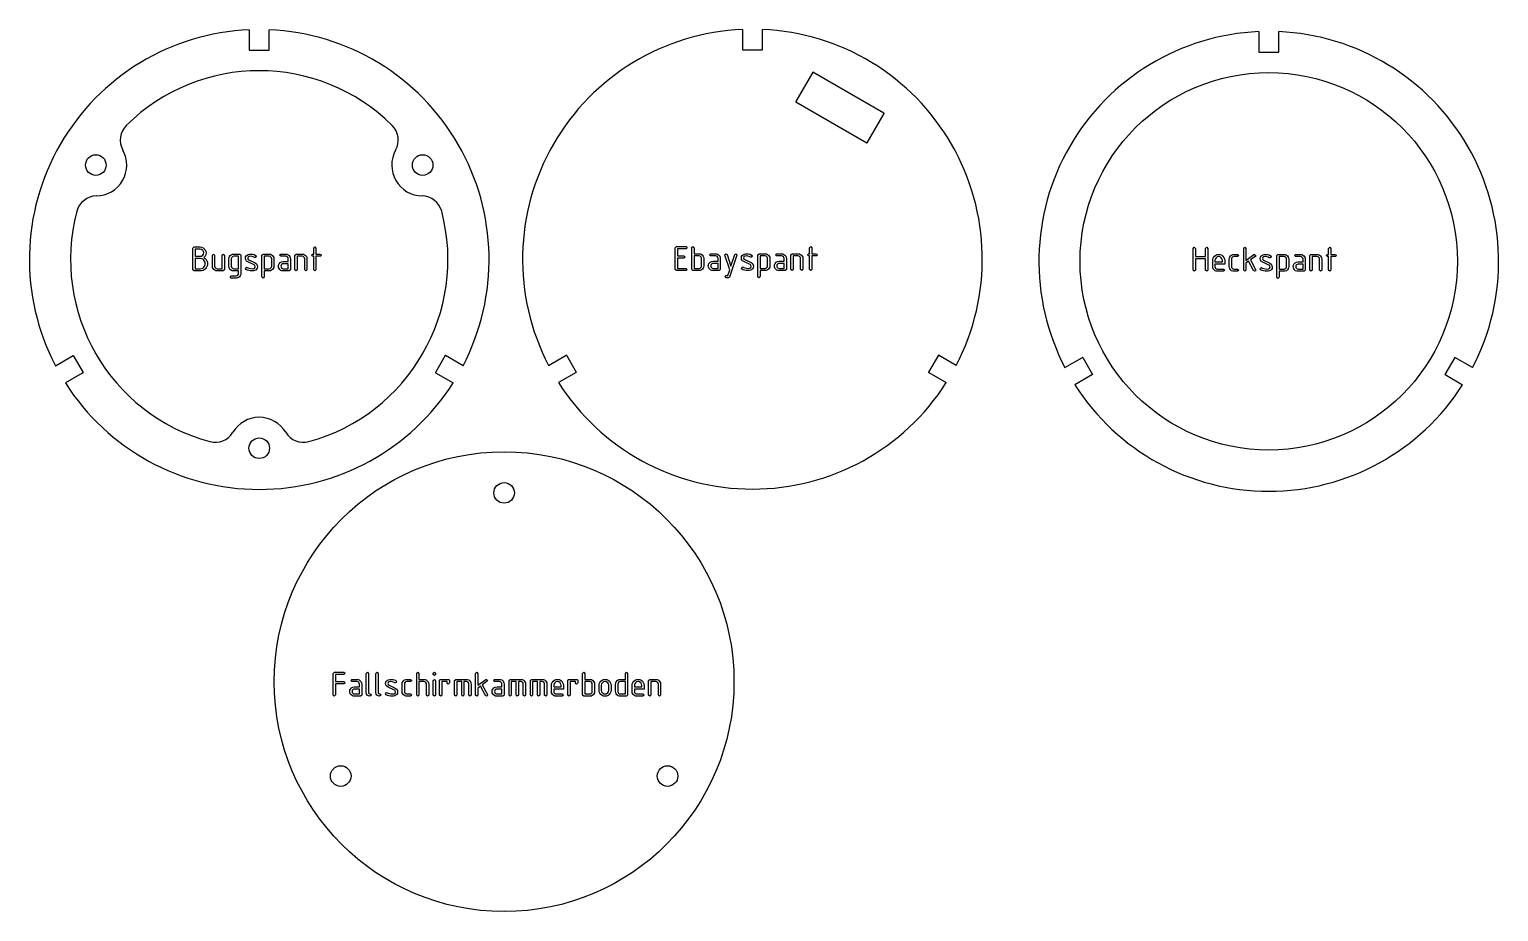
# Model space of a CAD drawing. Extents: x 7 to 221, y 15 to 143.
import ezdxf

# ---------------------------------------------------------------- set-up
doc = ezdxf.new("R2010")
doc.units = 0
doc.layers.get('0').update_dxf_attribs({"linetype": 'CONTINUOUS'})

msp = doc.modelspace()

# ---------------------------------------------------------------- linework, layer by layer
at = {"color": 7, "ltscale": 0.074215}
for p, q in [((39.034042, 143.347229), (39.034042, 140.378632)), ((41.934044, 140.378632), (41.934044, 143.347229)), ((110.907471, 143.395966), (110.907471, 140.427368)), ((113.807465, 140.427368), (113.807465, 143.395966)), ((186.159622, 143.073334), (186.159622, 140.104736)), ((189.059616, 140.104736), (189.059616, 143.073334)), ((10.774382, 94.400055), (13.345268, 95.884361)), ((70.193703, 94.400055), (67.622818, 95.884361)), ((82.647804, 94.448807), (85.218689, 95.933105)), ((142.067123, 94.448807), (139.496246, 95.933105)), ((157.899963, 94.126175), (160.47084, 95.610474)), ((217.319275, 94.126175), (214.748398, 95.610474)), ((14.795269, 93.372887), (12.22438, 91.88858)), ((66.172821, 93.372887), (68.743706, 91.88858)), ((86.668694, 93.421631), (84.097809, 91.937332)), ((138.046234, 93.421631), (140.617126, 91.937332)), ((161.920837, 93.098999), (159.34996, 91.6147)), ((213.298401, 93.098999), (215.869278, 91.6147))]:
    msp.add_line(p, q, dxfattribs=at)
at = {"color": 7, "ltscale": 0.07125}
for p, q in [((39.059044, 140.353622), (41.909042, 140.353622)), ((110.932465, 140.402374), (113.782471, 140.402374)), ((186.184616, 140.079742), (189.034622, 140.079742)), ((13.379419, 95.875214), (14.804419, 93.407036)), ((67.588669, 95.875214), (66.163666, 93.407036)), ((85.252846, 95.92395), (86.677841, 93.45578)), ((139.462097, 95.92395), (138.037094, 93.45578)), ((160.50499, 95.601318), (161.929993, 93.133148)), ((214.714249, 95.601318), (213.289246, 93.133148))]:
    msp.add_line(p, q, dxfattribs=at)
at = {"color": 7, "ltscale": 0.12375}
for p, q in [((121.148819, 137.154434), (118.673813, 132.867599)), ((129.066116, 126.867599), (131.541122, 131.154434))]:
    msp.add_line(p, q, dxfattribs=at)
at = {"color": 7, "ltscale": 0.29875}
for p, q in [((131.531967, 131.188583), (121.182968, 137.163574)), ((118.682968, 132.83345), (129.031967, 126.858452))]:
    msp.add_line(p, q, dxfattribs=at)
at = {"color": 7}
for points in [[(32.424595, 110.148232), (32.611935, 110.017326), (32.757641, 109.862488), (32.861717, 109.683731), (32.924164, 109.481041), (32.944981, 109.254433), (32.925461, 109.044922), (32.866901, 108.851326), (32.769302, 108.673645), (32.632664, 108.511879), (32.468414, 108.377296), (32.287983, 108.281166), (32.09137, 108.223488), (31.878574, 108.204262), (30.989902, 108.204262), (30.812168, 108.379433), (30.812168, 111.529091), (30.986485, 111.704262), (31.856358, 111.704262), (32.087971, 111.676109), (32.294048, 111.59166), (32.474583, 111.450905), (32.614388, 111.269234), (32.698269, 111.062019), (32.726231, 110.829262), (32.692715, 110.567505), (32.592171, 110.340492)], [(31.140293, 111.376137), (31.140293, 110.337074), (31.858921, 110.337074), (32.065708, 110.375099), (32.240025, 110.489174), (32.358585, 110.657082), (32.398106, 110.856606), (32.358585, 111.056129), (32.240025, 111.224037), (32.065708, 111.338112), (31.858921, 111.376137)], [(48.421543, 110.337074), (48.257481, 110.337074), (48.093418, 110.501137), (48.257481, 110.665199), (48.421543, 110.665199), (48.421543, 111.5308), (48.585606, 111.704262), (48.749668, 111.5308), (48.749668, 110.665199), (49.323887, 110.665199), (49.467442, 110.624184), (49.515293, 110.501137), (49.467442, 110.37809), (49.323887, 110.337074), (48.749668, 110.337074), (48.749668, 108.381996), (48.585606, 108.204262), (48.421543, 108.381996)], [(101.116837, 108.428177), (101.116837, 111.577835), (101.292007, 111.753006), (102.691666, 111.753006), (102.866837, 111.588943), (102.689102, 111.424881), (101.444962, 111.424881), (101.444962, 110.385818), (102.356705, 110.385818), (102.538712, 110.221756), (102.356705, 110.057693), (101.444962, 110.057693), (101.444962, 108.581131), (102.689102, 108.581131), (102.866837, 108.417068), (102.691666, 108.253006), (101.292007, 108.253006)], [(105.273087, 110.010696), (105.273087, 108.956253), (105.250534, 108.769356), (105.182892, 108.602875), (105.070145, 108.456802), (104.924736, 108.343582), (104.759109, 108.27565), (104.573257, 108.253006), (103.698257, 108.253006), (103.523087, 108.428177), (103.523087, 111.577835), (103.687149, 111.753006), (103.851212, 111.579544), (103.851212, 110.713943), (104.562149, 110.713943), (104.814888, 110.675209), (105.020538, 110.558998), (105.179092, 110.365311), (105.249588, 110.19548)], [(120.700089, 110.385818), (120.536026, 110.385818), (120.371964, 110.549881), (120.536026, 110.713943), (120.700089, 110.713943), (120.700089, 111.579544), (120.864151, 111.753006), (121.028214, 111.579544), (121.028214, 110.713943), (121.602432, 110.713943), (121.745987, 110.672928), (121.793839, 110.549881), (121.745987, 110.426834), (121.602432, 110.385818), (121.028214, 110.385818), (121.028214, 108.43074), (120.864151, 108.253006), (120.700089, 108.43074)], [(176.593109, 108.329659), (176.593109, 111.479317), (176.757172, 111.654488), (176.921234, 111.483589), (176.921234, 110.2873), (178.397797, 110.2873), (178.397797, 111.483589), (178.561859, 111.654488), (178.725922, 111.479317), (178.725922, 108.329659), (178.561859, 108.154488), (178.397797, 108.334785), (178.397797, 109.959175), (176.921234, 109.959175), (176.921234, 108.334785), (176.757172, 108.154488)], [(184.292084, 109.33625), (184.292084, 108.336494), (184.128021, 108.154488), (183.963959, 108.329659), (183.963959, 111.479317), (184.128021, 111.654488), (184.292084, 111.480171), (184.292084, 109.742989), (185.443085, 110.587227), (185.545624, 110.615425), (185.713959, 110.454781), (185.641327, 110.325752), (184.934662, 109.80793), (185.684906, 108.401436), (185.713959, 108.322823), (185.663971, 108.204048), (185.543915, 108.154488), (185.395233, 108.250191), (184.66806, 109.611397)], [(196.323334, 110.2873), (196.159271, 110.2873), (195.995209, 110.451363), (196.159271, 110.615425), (196.323334, 110.615425), (196.323334, 111.481026), (196.487396, 111.654488), (196.651459, 111.481026), (196.651459, 110.615425), (197.225677, 110.615425), (197.369232, 110.574409), (197.417084, 110.451363), (197.369232, 110.328316), (197.225677, 110.2873), (196.651459, 110.2873), (196.651459, 108.332222), (196.487396, 108.154488), (196.323334, 108.332222)], [(31.140293, 110.008949), (31.140293, 108.532387), (31.878574, 108.532387), (32.07468, 108.556168), (32.249424, 108.627518), (32.402805, 108.746437), (32.521721, 108.899818), (32.593071, 109.074562), (32.616856, 109.270668), (32.593071, 109.466774), (32.521721, 109.641518), (32.402805, 109.794899), (32.249424, 109.913818), (32.07468, 109.985168), (31.878574, 110.008949)], [(35.405918, 110.489174), (35.405918, 108.380287), (35.230747, 108.204262), (34.355747, 108.204262), (34.169895, 108.226906), (34.004265, 108.294838), (33.85886, 108.408058), (33.746113, 108.554131), (33.678467, 108.720612), (33.655918, 108.907509), (33.655918, 110.489174), (33.819981, 110.665199), (33.984043, 110.487465), (33.984043, 108.887856), (34.01096, 108.752632), (34.091709, 108.637489), (34.209843, 108.558662), (34.348911, 108.532387), (35.077793, 108.532387), (35.077793, 110.487465), (35.241856, 110.665199)], [(37.636997, 110.665199), (37.812168, 110.490028), (37.812168, 107.865028), (37.789288, 107.679176), (37.720642, 107.51355), (37.606236, 107.368141), (37.458599, 107.255394), (37.290264, 107.187752), (37.101231, 107.165199), (36.390293, 107.165199), (36.238194, 107.329262), (36.390293, 107.493324), (37.119175, 107.493324), (37.259846, 107.519279), (37.377659, 107.597145), (37.457447, 107.711967), (37.484043, 107.848793), (37.484043, 108.204262), (36.773106, 108.204262), (36.520367, 108.242996), (36.31472, 108.359207), (36.156162, 108.552895), (36.085667, 108.722725), (36.062168, 108.907509), (36.062168, 109.961952), (36.084717, 110.148849), (36.152367, 110.315331), (36.26511, 110.461403), (36.410515, 110.574623), (36.576145, 110.642555), (36.761997, 110.665199)], [(37.484043, 110.337074), (36.770542, 110.337074), (36.633076, 110.310799), (36.51804, 110.231972), (36.440174, 110.115547), (36.414219, 109.976479), (36.414219, 108.892982), (36.440601, 108.75605), (36.519749, 108.639198), (36.635212, 108.55909), (36.770542, 108.532387), (37.484043, 108.532387)], [(39.890293, 108.819496), (39.852268, 108.976295), (39.738194, 109.080971), (38.833286, 109.518471), (38.630581, 109.653572), (38.508957, 109.835579), (38.468418, 110.064491), (38.49633, 110.247734), (38.58007, 110.40097), (38.719639, 110.524208), (38.875633, 110.602539), (39.055359, 110.649536), (39.258823, 110.665199), (39.511185, 110.643745), (39.745316, 110.579369), (39.961216, 110.472084), (40.054356, 110.318275), (40.001377, 110.194801), (39.874912, 110.143105), (39.790318, 110.16703), (39.614483, 110.261497), (39.43219, 110.318184), (39.243443, 110.337074), (38.995163, 110.307358), (38.846199, 110.218208), (38.796543, 110.069618), (38.838627, 109.924995), (38.964878, 109.829506), (39.87833, 109.379189), (40.067268, 109.241234), (40.18063, 109.055244), (40.218418, 108.821205), (40.190411, 108.625336), (40.106384, 108.464973), (39.966343, 108.340126), (39.809494, 108.264648), (39.624924, 108.21936), (39.412632, 108.204262), (39.170704, 108.216438), (38.94907, 108.252968), (38.74773, 108.31385), (38.566685, 108.399086), (38.468418, 108.557167), (38.520969, 108.681068), (38.646152, 108.733192), (38.713657, 108.717812), (38.820042, 108.668251), (38.966587, 108.605019), (39.205845, 108.550545), (39.438267, 108.532387), (39.689392, 108.564285), (39.840069, 108.659988)], [(40.874668, 110.490028), (41.049839, 110.665199), (41.924839, 110.665199), (42.110691, 110.642555), (42.276321, 110.574623), (42.421726, 110.461403), (42.53447, 110.315331), (42.602119, 110.148849), (42.624668, 109.961952), (42.624668, 108.907509), (42.601788, 108.721893), (42.533142, 108.55584), (42.418736, 108.40934), (42.271099, 108.29541), (42.102764, 108.227051), (41.913731, 108.204262), (41.202793, 108.204262), (41.202793, 107.338661), (41.038731, 107.165199), (40.874668, 107.34037)], [(41.202793, 110.337074), (41.202793, 108.532387), (41.931675, 108.532387), (42.072346, 108.558662), (42.190159, 108.637489), (42.269947, 108.753914), (42.296543, 108.892982), (42.296543, 109.976479), (42.270267, 110.117149), (42.191441, 110.233253), (42.073948, 110.311119), (41.931675, 110.337074)], [(43.980747, 108.204262), (43.794895, 108.226288), (43.629265, 108.292366), (43.48386, 108.402504), (43.371117, 108.54454), (43.303467, 108.706322), (43.280918, 108.887856), (43.304417, 109.067085), (43.374912, 109.232216), (43.53347, 109.420677), (43.739117, 109.53376), (43.991856, 109.571449), (44.702793, 109.571449), (44.702793, 109.954262), (44.676517, 110.103584), (44.597691, 110.226845), (44.480198, 110.309517), (44.337925, 110.337074), (43.609043, 110.337074), (43.456944, 110.501137), (43.609043, 110.665199), (44.319981, 110.665199), (44.509014, 110.642555), (44.677349, 110.574623), (44.824986, 110.461403), (44.939392, 110.315331), (45.008038, 110.148849), (45.030918, 109.961952), (45.030918, 108.380287), (44.855747, 108.204262)], [(44.702793, 109.243324), (43.989292, 109.243324), (43.851826, 109.217369), (43.73679, 109.139503), (43.658924, 109.024681), (43.632969, 108.887856), (43.659351, 108.752632), (43.738499, 108.637489), (43.853962, 108.558662), (43.989292, 108.532387), (44.702793, 108.532387)], [(45.687168, 108.380287), (45.687168, 110.489174), (45.862339, 110.665199), (46.737339, 110.665199), (46.923191, 110.642555), (47.088821, 110.574623), (47.234226, 110.461403), (47.34697, 110.315331), (47.414619, 110.148849), (47.437168, 109.961952), (47.437168, 108.380287), (47.273106, 108.204262), (47.109043, 108.381996), (47.109043, 109.981606), (47.082767, 110.120033), (47.003941, 110.234535), (46.886448, 110.31144), (46.744175, 110.337074), (46.015293, 110.337074), (46.015293, 108.381996), (45.851231, 108.204262)], [(104.580093, 110.385818), (103.851212, 110.385818), (103.851212, 108.581131), (104.580093, 108.581131), (104.720764, 108.607407), (104.838577, 108.686234), (104.918365, 108.802658), (104.944962, 108.941727), (104.944962, 110.025223), (104.918686, 110.165894), (104.839859, 110.281998), (104.722366, 110.359863)], [(106.629166, 108.253006), (106.443314, 108.275032), (106.277687, 108.34111), (106.132278, 108.451248), (106.019531, 108.593285), (105.951889, 108.755066), (105.929337, 108.9366), (105.952835, 109.115829), (106.023331, 109.28096), (106.181885, 109.469421), (106.387535, 109.582504), (106.640274, 109.620193), (107.351212, 109.620193), (107.351212, 110.003006), (107.324936, 110.152328), (107.246109, 110.275589), (107.128616, 110.358261), (106.986343, 110.385818), (106.257462, 110.385818), (106.105362, 110.549881), (106.257462, 110.713943), (106.968399, 110.713943), (107.157433, 110.691299), (107.325768, 110.623367), (107.473404, 110.510147), (107.587814, 110.364075), (107.656456, 110.197594), (107.679337, 110.010696), (107.679337, 108.429031), (107.504166, 108.253006)], [(107.351212, 109.292068), (106.637711, 109.292068), (106.500244, 109.266113), (106.385208, 109.188248), (106.307343, 109.073425), (106.281387, 108.9366), (106.30777, 108.801376), (106.386917, 108.686234), (106.50238, 108.607407), (106.637711, 108.581131), (107.351212, 108.581131)], [(108.763687, 107.539505), (109.046524, 108.388016), (108.349258, 110.488358), (108.335587, 110.543045), (108.501358, 110.713943), (108.660294, 110.592606), (109.219986, 108.907547), (109.779678, 110.592606), (109.929214, 110.713943), (110.085587, 110.543045), (110.090714, 110.488358), (109.035416, 107.315628), (108.867081, 107.213943), (108.511612, 107.213943), (108.335587, 107.377151), (108.491104, 107.534378), (108.572067, 107.538223)], [(112.168839, 108.86824), (112.130814, 109.02504), (112.016739, 109.129715), (111.111832, 109.567215), (110.909126, 109.702316), (110.787506, 109.884323), (110.746964, 110.113235), (110.774879, 110.296478), (110.85862, 110.449715), (110.998184, 110.572952), (111.154175, 110.651283), (111.333908, 110.69828), (111.537369, 110.713943), (111.789726, 110.69249), (112.023857, 110.628113), (112.239761, 110.520828), (112.332901, 110.36702), (112.279922, 110.243546), (112.153458, 110.191849), (112.068863, 110.215775), (111.893028, 110.310242), (111.710739, 110.366928), (111.521988, 110.385818), (111.273712, 110.356102), (111.124741, 110.266953), (111.075089, 110.118362), (111.117172, 109.97374), (111.243423, 109.87825), (112.156876, 109.427933), (112.34581, 109.289978), (112.459175, 109.103989), (112.496964, 108.869949), (112.468956, 108.67408), (112.384933, 108.513718), (112.244888, 108.38887), (112.088043, 108.313393), (111.903473, 108.268105), (111.691177, 108.253006), (111.449249, 108.265182), (111.227615, 108.301712), (111.026276, 108.362595), (110.84523, 108.44783), (110.746964, 108.605911), (110.799515, 108.729813), (110.924698, 108.781937), (110.992203, 108.766556), (111.098587, 108.716995), (111.245132, 108.653763), (111.48439, 108.599289), (111.716812, 108.581131), (111.967941, 108.613029), (112.118614, 108.708733)], [(113.153214, 110.538773), (113.328384, 110.713943), (114.203384, 110.713943), (114.389236, 110.691299), (114.554863, 110.623367), (114.700272, 110.510147), (114.813019, 110.364075), (114.880661, 110.197594), (114.903214, 110.010696), (114.903214, 108.956253), (114.880333, 108.770638), (114.811691, 108.604584), (114.697281, 108.458084), (114.549644, 108.344154), (114.38131, 108.275795), (114.192276, 108.253006), (113.481339, 108.253006), (113.481339, 107.387405), (113.317276, 107.213943), (113.153214, 107.389114)], [(113.481339, 110.385818), (113.481339, 108.581131), (114.21022, 108.581131), (114.350891, 108.607407), (114.468704, 108.686234), (114.548492, 108.802658), (114.575089, 108.941727), (114.575089, 110.025223), (114.548813, 110.165894), (114.469986, 110.281998), (114.352493, 110.359863), (114.21022, 110.385818)], [(116.259293, 108.253006), (116.073441, 108.275032), (115.907814, 108.34111), (115.762405, 108.451248), (115.649658, 108.593285), (115.582016, 108.755066), (115.559464, 108.9366), (115.582962, 109.115829), (115.653458, 109.28096), (115.812012, 109.469421), (116.017662, 109.582504), (116.270401, 109.620193), (116.981339, 109.620193), (116.981339, 110.003006), (116.955063, 110.152328), (116.876236, 110.275589), (116.758743, 110.358261), (116.61647, 110.385818), (115.887589, 110.385818), (115.735489, 110.549881), (115.887589, 110.713943), (116.598526, 110.713943), (116.78756, 110.691299), (116.955894, 110.623367), (117.103531, 110.510147), (117.217941, 110.364075), (117.286583, 110.197594), (117.309464, 110.010696), (117.309464, 108.429031), (117.134293, 108.253006)], [(116.981339, 109.292068), (116.267838, 109.292068), (116.130371, 109.266113), (116.015335, 109.188248), (115.937469, 109.073425), (115.911514, 108.9366), (115.937897, 108.801376), (116.017044, 108.686234), (116.132507, 108.607407), (116.267838, 108.581131), (116.981339, 108.581131)], [(117.965714, 108.429031), (117.965714, 110.537918), (118.140884, 110.713943), (119.015884, 110.713943), (119.201736, 110.691299), (119.367363, 110.623367), (119.512772, 110.510147), (119.625519, 110.364075), (119.693161, 110.197594), (119.715714, 110.010696), (119.715714, 108.429031), (119.551651, 108.253006), (119.387589, 108.43074), (119.387589, 110.03035), (119.361313, 110.168777), (119.282486, 110.283279), (119.164993, 110.360184), (119.02272, 110.385818), (118.293839, 110.385818), (118.293839, 108.43074), (118.129776, 108.253006)], [(179.764984, 109.19355), (179.764984, 108.838081), (179.79126, 108.702858), (179.870087, 108.587715), (179.985229, 108.508888), (180.120453, 108.482613), (181.009125, 108.482613), (181.186859, 108.31855), (181.011688, 108.154488), (180.136688, 108.154488), (179.950836, 108.177132), (179.785202, 108.245064), (179.639801, 108.358284), (179.527054, 108.504356), (179.459412, 108.670837), (179.436859, 108.857735), (179.436859, 109.736153), (179.465302, 109.967438), (179.550598, 110.174789), (179.69278, 110.358223), (179.875305, 110.501114), (180.081665, 110.586845), (180.311859, 110.615425), (180.544617, 110.586845), (180.751831, 110.501114), (180.933502, 110.358223), (181.074249, 110.173744), (181.158707, 109.963257), (181.186859, 109.726753), (181.186859, 109.19355)], [(180.311859, 110.2873), (180.101974, 110.245216), (179.925201, 110.118965), (179.805038, 109.933327), (179.764984, 109.713081), (179.764984, 109.521675), (180.858734, 109.521675), (180.858734, 109.713081), (180.81868, 109.933327), (180.698517, 110.118965), (180.521744, 110.245216)], [(182.171234, 109.926704), (182.171234, 108.843208), (182.19783, 108.706276), (182.277618, 108.589424), (182.394363, 108.509315), (182.53183, 108.482613), (183.072723, 108.482613), (183.253021, 108.31855), (183.076996, 108.154488), (182.548065, 108.154488), (182.360641, 108.177132), (182.193741, 108.245064), (182.047333, 108.358284), (181.933868, 108.504356), (181.865799, 108.670837), (181.843109, 108.857735), (181.843109, 109.912178), (181.865799, 110.099075), (181.933868, 110.265556), (182.047333, 110.411629), (182.193741, 110.524849), (182.360641, 110.592781), (182.548065, 110.615425), (183.076996, 110.615425), (183.253021, 110.451363), (183.072723, 110.2873), (182.53183, 110.2873), (182.392761, 110.261024), (182.276337, 110.182198), (182.19751, 110.065773)], [(187.792084, 108.769722), (187.754059, 108.926521), (187.639984, 109.031197), (186.735077, 109.468697), (186.532379, 109.603798), (186.410751, 109.785805), (186.370209, 110.014717), (186.398117, 110.19796), (186.481857, 110.351196), (186.621429, 110.474434), (186.77742, 110.552765), (186.957153, 110.599762), (187.160614, 110.615425), (187.412979, 110.593971), (187.64711, 110.529594), (187.863007, 110.42231), (187.956146, 110.268501), (187.903168, 110.145027), (187.776703, 110.09333), (187.692108, 110.117256), (187.516266, 110.211723), (187.333984, 110.26841), (187.145233, 110.2873), (186.896957, 110.257584), (186.747986, 110.168434), (186.698334, 110.019844), (186.740417, 109.875221), (186.866669, 109.779732), (187.780121, 109.329414), (187.969055, 109.19146), (188.082428, 109.00547), (188.120209, 108.771431), (188.092194, 108.575562), (188.008179, 108.415199), (187.868134, 108.290352), (187.711288, 108.214874), (187.526718, 108.169586), (187.314423, 108.154488), (187.072495, 108.166664), (186.850861, 108.203194), (186.649521, 108.264076), (186.468475, 108.349312), (186.370209, 108.507393), (186.42276, 108.631294), (186.547943, 108.683418), (186.615448, 108.668037), (186.721832, 108.618477), (186.868378, 108.555244), (187.107635, 108.500771), (187.340057, 108.482613), (187.591187, 108.514511), (187.741852, 108.610214)], [(188.776459, 110.440254), (188.95163, 110.615425), (189.82663, 110.615425), (190.012482, 110.592781), (190.178116, 110.524849), (190.323517, 110.411629), (190.436264, 110.265556), (190.503906, 110.099075), (190.526459, 109.912178), (190.526459, 108.857735), (190.503571, 108.672119), (190.434937, 108.506065), (190.320526, 108.359566), (190.172882, 108.245636), (190.004547, 108.177277), (189.815521, 108.154488), (189.104584, 108.154488), (189.104584, 107.288887), (188.940521, 107.115425), (188.776459, 107.290596)], [(189.104584, 110.2873), (189.104584, 108.482613), (189.833466, 108.482613), (189.974136, 108.508888), (190.091949, 108.587715), (190.171738, 108.70414), (190.198334, 108.843208), (190.198334, 109.926704), (190.172058, 110.067375), (190.093231, 110.183479), (189.975739, 110.261345), (189.833466, 110.2873)], [(191.882538, 108.154488), (191.696686, 108.176514), (191.531052, 108.242592), (191.385651, 108.35273), (191.272903, 108.494766), (191.205261, 108.656548), (191.182709, 108.838081), (191.206207, 109.017311), (191.276703, 109.182442), (191.435257, 109.370903), (191.6409, 109.483986), (191.893646, 109.521675), (192.604584, 109.521675), (192.604584, 109.904488), (192.578308, 110.05381), (192.499481, 110.177071), (192.381989, 110.259743), (192.239716, 110.2873), (191.510834, 110.2873), (191.358734, 110.451363), (191.510834, 110.615425), (192.221771, 110.615425), (192.410797, 110.592781), (192.579132, 110.524849), (192.726776, 110.411629), (192.841187, 110.265556), (192.909821, 110.099075), (192.932709, 109.912178), (192.932709, 108.330513), (192.757538, 108.154488)], [(193.588959, 108.330513), (193.588959, 110.4394), (193.76413, 110.615425), (194.63913, 110.615425), (194.824982, 110.592781), (194.990616, 110.524849), (195.136017, 110.411629), (195.248764, 110.265556), (195.316406, 110.099075), (195.338959, 109.912178), (195.338959, 108.330513), (195.174896, 108.154488), (195.010834, 108.332222), (195.010834, 109.931831), (194.984558, 110.070259), (194.905731, 110.184761), (194.788239, 110.261665), (194.645966, 110.2873), (193.917084, 110.2873), (193.917084, 108.332222), (193.753021, 108.154488)], [(192.604584, 109.19355), (191.891083, 109.19355), (191.753616, 109.167595), (191.63858, 109.089729), (191.560715, 108.974907), (191.53476, 108.838081), (191.561142, 108.702858), (191.640289, 108.587715), (191.755753, 108.508888), (191.891083, 108.482613), (192.604584, 108.482613)], [(51.261185, 46.422264), (51.261185, 49.571922), (51.436356, 49.747093), (52.836014, 49.747093), (53.011185, 49.583031), (52.83345, 49.418968), (51.58931, 49.418968), (51.58931, 48.379906), (52.83345, 48.379906), (53.011185, 48.215843), (52.83345, 48.051781), (51.58931, 48.051781), (51.58931, 46.427391), (51.425247, 46.247093)], [(56.073685, 49.571922), (56.237747, 49.747093), (56.40181, 49.571922), (56.40181, 46.771751), (56.448914, 46.660561), (56.590225, 46.597008), (56.731537, 46.533455), (56.778641, 46.422264), (56.602615, 46.247093), (56.388031, 46.281914), (56.219376, 46.386375), (56.110107, 46.552361), (56.073685, 46.771751)], [(57.489578, 49.571922), (57.653641, 49.747093), (57.817703, 49.571922), (57.817703, 46.771751), (57.864807, 46.660561), (58.006119, 46.597008), (58.14743, 46.533455), (58.194534, 46.422264), (58.018509, 46.247093), (57.803925, 46.281914), (57.635269, 46.386375), (57.526001, 46.552361), (57.489578, 46.771751)], [(63.432571, 49.571922), (63.596634, 49.747093), (63.760696, 49.573631), (63.760696, 48.708031), (64.471634, 48.708031), (64.658104, 48.685528), (64.825584, 48.618023), (64.974075, 48.505516), (65.089905, 48.361393), (65.159409, 48.199039), (65.182571, 48.018456), (65.182571, 46.423119), (65.018509, 46.247093), (64.854446, 46.424828), (64.854446, 48.024437), (64.828171, 48.162865), (64.749344, 48.277367), (64.631851, 48.354271), (64.489578, 48.379906), (63.760696, 48.379906), (63.760696, 46.424828), (63.596634, 46.247093), (63.432571, 46.422264)], [(65.838821, 49.418968), (65.838821, 49.583031), (66.002884, 49.747093), (66.166946, 49.583031), (66.166946, 49.418968), (66.002884, 49.254906)], [(72.346634, 47.428856), (72.346634, 46.4291), (72.182571, 46.247093), (72.018509, 46.422264), (72.018509, 49.571922), (72.182571, 49.747093), (72.346634, 49.572777), (72.346634, 47.835594), (73.497635, 48.679832), (73.600174, 48.708031), (73.768509, 48.547386), (73.695877, 48.418358), (72.989212, 47.900536), (73.739456, 46.494041), (73.768509, 46.415428), (73.718521, 46.296654), (73.598465, 46.247093), (73.449783, 46.342796), (72.72261, 47.704002)], [(89.354446, 48.004784), (89.354446, 46.95034), (89.331894, 46.763443), (89.264252, 46.596962), (89.151505, 46.45089), (89.006104, 46.337669), (88.840469, 46.269737), (88.654617, 46.247093), (87.779617, 46.247093), (87.604446, 46.422264), (87.604446, 49.571922), (87.768509, 49.747093), (87.932571, 49.573631), (87.932571, 48.708031), (88.643509, 48.708031), (88.896248, 48.669292), (89.101898, 48.553082), (89.260452, 48.359398), (89.330948, 48.189568)], [(92.416946, 48.004784), (92.440445, 48.189568), (92.510941, 48.359398), (92.669495, 48.553082), (92.875145, 48.669292), (93.127884, 48.708031), (93.838821, 48.708031), (93.838821, 49.573631), (94.002884, 49.747093), (94.166946, 49.571922), (94.166946, 46.422264), (93.991776, 46.247093), (93.116776, 46.247093), (92.930923, 46.269737), (92.765289, 46.337669), (92.619888, 46.45089), (92.507141, 46.596962), (92.439499, 46.763443), (92.416946, 46.95034)], [(54.367264, 46.247093), (54.181412, 46.269119), (54.015781, 46.335201), (53.870377, 46.445335), (53.757629, 46.587372), (53.689983, 46.749153), (53.667435, 46.930687), (53.690933, 47.109917), (53.761429, 47.275047), (53.919983, 47.463509), (54.125633, 47.576588), (54.378372, 47.614281), (55.08931, 47.614281), (55.08931, 47.997093), (55.063034, 48.146416), (54.984207, 48.269676), (54.866714, 48.352348), (54.724442, 48.379906), (53.99556, 48.379906), (53.84346, 48.543968), (53.99556, 48.708031), (54.706497, 48.708031), (54.895531, 48.685387), (55.063866, 48.617455), (55.211502, 48.504234), (55.325909, 48.358162), (55.394554, 48.191681), (55.417435, 48.004784), (55.417435, 46.423119), (55.242264, 46.247093)], [(55.08931, 47.286156), (54.375809, 47.286156), (54.238342, 47.260201), (54.123306, 47.182335), (54.045441, 47.067513), (54.019485, 46.930687), (54.045868, 46.795464), (54.125015, 46.680321), (54.240479, 46.601494), (54.375809, 46.575218), (55.08931, 46.575218)], [(60.327347, 46.862328), (60.289322, 47.019127), (60.175247, 47.123802), (59.27034, 47.561302), (59.067635, 47.696407), (58.946014, 47.878414), (58.905472, 48.107323), (58.933384, 48.290565), (59.017124, 48.443802), (59.156693, 48.567039), (59.312683, 48.645367), (59.492413, 48.692364), (59.695877, 48.708031), (59.948238, 48.686573), (60.182369, 48.6222), (60.39827, 48.514915), (60.491409, 48.361107), (60.438431, 48.237633), (60.311966, 48.185936), (60.227371, 48.209862), (60.051537, 48.304329), (59.869244, 48.361012), (59.680496, 48.379906), (59.43222, 48.350189), (59.283253, 48.261036), (59.233597, 48.11245), (59.275681, 47.967827), (59.401932, 47.872337), (60.315384, 47.42202), (60.504322, 47.284065), (60.617683, 47.098072), (60.655472, 46.864037), (60.627464, 46.668167), (60.543438, 46.507809), (60.403397, 46.382957), (60.246552, 46.307476), (60.061981, 46.262188), (59.849686, 46.247093), (59.607758, 46.25927), (59.386124, 46.295799), (59.184784, 46.356682), (59.003738, 46.441917), (58.905472, 46.599998), (58.958023, 46.7239), (59.083206, 46.776024), (59.150711, 46.760643), (59.257095, 46.711082), (59.403641, 46.64785), (59.642899, 46.593376), (59.87532, 46.575218), (60.126446, 46.607121), (60.277122, 46.702824)], [(61.639847, 48.01931), (61.639847, 46.935814), (61.666443, 46.798882), (61.746231, 46.68203), (61.862976, 46.601921), (62.000443, 46.575218), (62.541336, 46.575218), (62.721634, 46.411156), (62.545609, 46.247093), (62.016678, 46.247093), (61.829258, 46.269737), (61.66235, 46.337669), (61.515945, 46.45089), (61.402489, 46.596962), (61.334412, 46.763443), (61.311722, 46.95034), (61.311722, 48.004784), (61.334412, 48.191681), (61.402489, 48.358162), (61.515945, 48.504234), (61.66235, 48.617455), (61.829258, 48.685387), (62.016678, 48.708031), (62.545609, 48.708031), (62.721634, 48.543968), (62.541336, 48.379906), (62.000443, 48.379906), (61.861374, 48.35363), (61.744949, 48.274803), (61.666122, 48.158379)], [(65.838821, 48.532005), (66.002884, 48.708031), (66.166946, 48.532005), (66.166946, 46.423119), (66.002884, 46.247093), (65.838821, 46.423119)], [(66.768509, 48.532005), (66.812943, 48.664024), (66.946243, 48.708031), (68.01265, 48.708031), (68.14595, 48.663597), (68.190384, 48.530296), (68.190384, 48.174828), (68.026321, 47.997093), (67.903275, 48.044945), (67.862259, 48.188499), (67.862259, 48.379906), (67.096634, 48.379906), (67.096634, 46.424828), (66.932571, 46.247093), (66.768509, 46.423119)], [(69.127762, 48.708031), (70.674393, 48.708031), (70.857445, 48.685387), (71.02037, 48.617455), (71.163162, 48.504234), (71.273773, 48.358162), (71.340134, 48.191681), (71.362259, 48.004784), (71.362259, 46.423119), (71.198196, 46.247093), (71.034134, 46.424828), (71.034134, 48.024437), (71.008499, 48.162865), (70.931595, 48.277367), (70.817093, 48.354271), (70.678665, 48.379906), (70.323196, 48.379906), (70.323196, 46.424828), (70.159134, 46.247093), (69.995071, 46.424828), (69.995071, 48.379906), (69.284134, 48.379906), (69.284134, 46.424828), (69.120071, 46.247093), (68.956009, 46.423119), (68.956009, 48.532005)], [(75.124588, 46.247093), (74.938736, 46.269119), (74.773109, 46.335201), (74.627701, 46.445335), (74.514954, 46.587372), (74.447311, 46.749153), (74.424759, 46.930687), (74.448257, 47.109917), (74.518753, 47.275047), (74.677307, 47.463509), (74.882957, 47.576588), (75.135696, 47.614281), (75.846634, 47.614281), (75.846634, 47.997093), (75.820358, 48.146416), (75.741531, 48.269676), (75.624039, 48.352348), (75.481766, 48.379906), (74.752884, 48.379906), (74.600784, 48.543968), (74.752884, 48.708031), (75.463821, 48.708031), (75.652855, 48.685387), (75.82119, 48.617455), (75.968826, 48.504234), (76.083237, 48.358162), (76.151878, 48.191681), (76.174759, 48.004784), (76.174759, 46.423119), (75.999588, 46.247093)], [(75.846634, 47.286156), (75.133133, 47.286156), (74.995667, 47.260201), (74.88063, 47.182335), (74.802765, 47.067513), (74.77681, 46.930687), (74.803192, 46.795464), (74.882339, 46.680321), (74.997803, 46.601494), (75.133133, 46.575218), (75.846634, 46.575218)], [(77.057449, 48.708031), (78.60408, 48.708031), (78.787132, 48.685387), (78.950058, 48.617455), (79.09285, 48.504234), (79.203461, 48.358162), (79.269821, 48.191681), (79.291946, 48.004784), (79.291946, 46.423119), (79.127884, 46.247093), (78.963821, 46.424828), (78.963821, 48.024437), (78.938187, 48.162865), (78.861282, 48.277367), (78.74678, 48.354271), (78.608353, 48.379906), (78.252884, 48.379906), (78.252884, 46.424828), (78.088821, 46.247093), (77.924759, 46.424828), (77.924759, 48.379906), (77.213821, 48.379906), (77.213821, 46.424828), (77.049759, 46.247093), (76.885696, 46.423119), (76.885696, 48.532005)], [(80.174637, 48.708031), (81.721268, 48.708031), (81.90432, 48.685387), (82.067245, 48.617455), (82.210037, 48.504234), (82.320648, 48.358162), (82.387009, 48.191681), (82.409134, 48.004784), (82.409134, 46.423119), (82.245071, 46.247093), (82.081009, 46.424828), (82.081009, 48.024437), (82.055374, 48.162865), (81.97847, 48.277367), (81.863968, 48.354271), (81.72554, 48.379906), (81.370071, 48.379906), (81.370071, 46.424828), (81.206009, 46.247093), (81.041946, 46.424828), (81.041946, 48.379906), (80.331009, 48.379906), (80.331009, 46.424828), (80.166946, 46.247093), (80.002884, 46.423119), (80.002884, 48.532005)], [(83.393509, 47.286156), (83.393509, 46.930687), (83.419785, 46.795464), (83.498611, 46.680321), (83.613754, 46.601494), (83.748978, 46.575218), (84.63765, 46.575218), (84.815384, 46.411156), (84.640213, 46.247093), (83.765213, 46.247093), (83.579361, 46.269737), (83.413727, 46.337669), (83.268326, 46.45089), (83.155579, 46.596962), (83.087936, 46.763443), (83.065384, 46.95034), (83.065384, 47.828758), (83.093819, 48.06004), (83.179123, 48.267399), (83.321304, 48.450829), (83.50383, 48.593719), (83.71019, 48.679451), (83.940384, 48.708031), (84.173141, 48.679451), (84.380356, 48.593719), (84.562027, 48.450829), (84.702782, 48.266354), (84.787231, 48.055862), (84.815384, 47.819359), (84.815384, 47.286156)], [(83.940384, 48.379906), (83.730499, 48.337822), (83.553726, 48.211571), (83.433563, 48.025932), (83.393509, 47.805687), (83.393509, 47.614281), (84.487259, 47.614281), (84.487259, 47.805687), (84.447205, 48.025932), (84.327042, 48.211571), (84.150269, 48.337822)], [(85.471634, 48.532005), (85.516068, 48.664024), (85.649368, 48.708031), (86.715775, 48.708031), (86.849075, 48.663597), (86.893509, 48.530296), (86.893509, 48.174828), (86.729446, 47.997093), (86.6064, 48.044945), (86.565384, 48.188499), (86.565384, 48.379906), (85.799759, 48.379906), (85.799759, 46.424828), (85.635696, 46.247093), (85.471634, 46.423119)], [(88.661453, 48.379906), (87.932571, 48.379906), (87.932571, 46.575218), (88.661453, 46.575218), (88.802124, 46.601494), (88.919937, 46.680321), (88.999725, 46.796745), (89.026321, 46.935814), (89.026321, 48.01931), (89.000046, 48.159981), (88.921219, 48.276085), (88.803726, 48.353951)], [(90.010696, 47.126366), (90.010696, 47.828758), (90.039131, 48.06004), (90.124435, 48.267399), (90.266617, 48.450829), (90.449142, 48.593719), (90.655502, 48.679451), (90.885696, 48.708031), (91.118454, 48.679787), (91.325668, 48.595047), (91.507339, 48.453819), (91.648094, 48.271385), (91.732544, 48.06303), (91.760696, 47.828758), (91.760696, 47.126366), (91.732262, 46.895084), (91.646957, 46.687725), (91.504776, 46.504295), (91.32225, 46.361404), (91.115891, 46.275673), (90.885696, 46.247093), (90.655502, 46.275673), (90.449142, 46.361404), (90.266617, 46.504295), (90.124435, 46.687725), (90.039131, 46.895084)], [(91.432571, 47.116966), (91.432571, 47.838158), (91.392517, 48.046333), (91.272354, 48.221397), (91.095581, 48.340279), (90.885696, 48.379906), (90.675812, 48.340279), (90.499039, 48.221397), (90.378876, 48.046333), (90.338821, 47.838158), (90.338821, 47.116966), (90.378555, 46.907188), (90.497757, 46.732445), (90.67421, 46.614525), (90.885696, 46.575218), (91.095581, 46.614845), (91.272354, 46.733727), (91.392517, 46.908791)], [(93.10994, 48.379906), (92.969269, 48.35363), (92.851456, 48.274803), (92.771667, 48.158379), (92.745071, 48.01931), (92.745071, 46.935814), (92.771988, 46.798882), (92.852737, 46.68203), (92.970871, 46.601921), (93.10994, 46.575218), (93.838821, 46.575218), (93.838821, 48.379906)], [(95.151321, 47.286156), (95.151321, 46.930687), (95.177597, 46.795464), (95.256424, 46.680321), (95.371567, 46.601494), (95.50679, 46.575218), (96.395462, 46.575218), (96.573196, 46.411156), (96.398026, 46.247093), (95.523026, 46.247093), (95.337173, 46.269737), (95.171539, 46.337669), (95.026138, 46.45089), (94.913391, 46.596962), (94.845749, 46.763443), (94.823196, 46.95034), (94.823196, 47.828758), (94.851631, 48.06004), (94.936935, 48.267399), (95.079117, 48.450829), (95.261642, 48.593719), (95.468002, 48.679451), (95.698196, 48.708031), (95.930954, 48.679451), (96.138168, 48.593719), (96.319839, 48.450829), (96.460594, 48.266354), (96.545044, 48.055862), (96.573196, 47.819359), (96.573196, 47.286156)], [(95.698196, 48.379906), (95.488312, 48.337822), (95.311539, 48.211571), (95.191376, 48.025932), (95.151321, 47.805687), (95.151321, 47.614281), (96.245071, 47.614281), (96.245071, 47.805687), (96.205017, 48.025932), (96.084854, 48.211571), (95.908081, 48.337822)], [(97.229446, 46.423119), (97.229446, 48.532005), (97.404617, 48.708031), (98.279617, 48.708031), (98.465469, 48.685387), (98.631104, 48.617455), (98.776505, 48.504234), (98.889252, 48.358162), (98.956894, 48.191681), (98.979446, 48.004784), (98.979446, 46.423119), (98.815384, 46.247093), (98.651321, 46.424828), (98.651321, 48.024437), (98.625046, 48.162865), (98.546219, 48.277367), (98.428726, 48.354271), (98.286453, 48.379906), (97.557571, 48.379906), (97.557571, 46.424828), (97.393509, 46.247093)]]:
    msp.add_lwpolyline(points, close=True, dxfattribs=at)
for centre, radius in [((187.609619, 109.604736), 27.5), ((16.668344, 123.628624), 1.5), ((64.299744, 123.628624), 1.5), ((40.484043, 82.378624), 1.5), ((76.172363, 48.369682), 33.5), ((76.172363, 75.869682), 1.5), ((52.356667, 34.619682), 1.5), ((99.98806, 34.619682), 1.5)]:
    msp.add_circle(centre, radius, dxfattribs=at)
for centre, radius, start, end in [((40.484043, 109.878624), 33.5, 92.480741, 207.519261), ((40.484043, 109.878624), 33.5, 332.48074, 87.519267), ((112.357468, 109.927368), 33.5, 92.480741, 207.519261), ((112.357468, 109.927368), 33.5, 332.48074, 87.519267), ((187.609619, 109.604736), 33.5, 92.480741, 207.519261), ((187.609619, 109.604736), 33.5, 332.48074, 87.519267), ((39.059044, 140.378632), 0.025, 180.000005, 270.000001), ((41.909042, 140.378632), 0.025, 270.000001, 0.00001), ((110.932465, 140.427368), 0.025, 180.000005, 270.000001), ((113.782471, 140.427368), 0.025, 270.000001, 0.00001), ((186.184616, 140.104736), 0.025, 180.000005, 270.000001), ((189.034622, 140.104736), 0.025, 270.000001, 0.00001), ((40.484043, 109.878624), 27.5, 45.217787, 134.782213), ((121.170464, 137.141937), 0.025, 60.000003, 149.999997), ((118.695465, 132.855103), 0.025, 149.999997, 240.000006), ((131.51947, 131.166931), 0.025, 329.999989, 59.999997), ((23.225903, 127.268463), 3, 134.782213, 209.032927), ((57.742184, 127.268463), 3, 330.967089, 45.217773), ((129.044464, 126.880104), 0.025, 240.000006, 329.999989), ((16.668344, 123.628624), 4.5, 270.967074, 29.032931), ((64.299744, 123.628624), 4.5, 150.967084, 269.032928), ((16.79493, 116.129692), 3, 90.967075, 165.217781), ((64.173157, 116.129692), 3, 14.782215, 89.032923), ((40.484043, 109.878624), 27.5, 165.217781, 254.782202), ((40.484043, 109.878624), 27.5, 285.217771, 14.782206), ((13.357769, 95.862709), 0.025, 30, 120.000003), ((67.610321, 95.862709), 0.025, 60.000003, 149.999997), ((85.231194, 95.911453), 0.025, 30, 120.000003), ((139.483734, 95.911453), 0.025, 60.000003, 149.999997), ((160.483337, 95.588821), 0.025, 30, 120.000003), ((214.735901, 95.588821), 0.025, 60.000003, 149.999997), ((14.782768, 93.394539), 0.025, 299.999994, 30.000003), ((66.185318, 93.394539), 0.025, 149.999997, 240.000006), ((86.656189, 93.443283), 0.025, 299.999994, 30.000003), ((138.058746, 93.443283), 0.025, 149.999997, 240.000006), ((161.90834, 93.120651), 0.025, 299.999994, 30.000003), ((213.310898, 93.120651), 0.025, 149.999997, 240.000006), ((40.484043, 109.878624), 33.5, 212.480738, 327.519262), ((112.357468, 109.927368), 33.5, 212.480738, 327.519262), ((187.609619, 109.604736), 33.5, 212.480738, 327.519262), ((40.484043, 82.378624), 4.5, 30.967076, 149.032924), ((34.05307, 86.237717), 3, 254.782202, 329.032916), ((46.915016, 86.237717), 3, 210.967072, 285.217771)]:
    msp.add_arc(centre, radius, start, end, dxfattribs=at)

doc.saveas('drawing.dxf')
